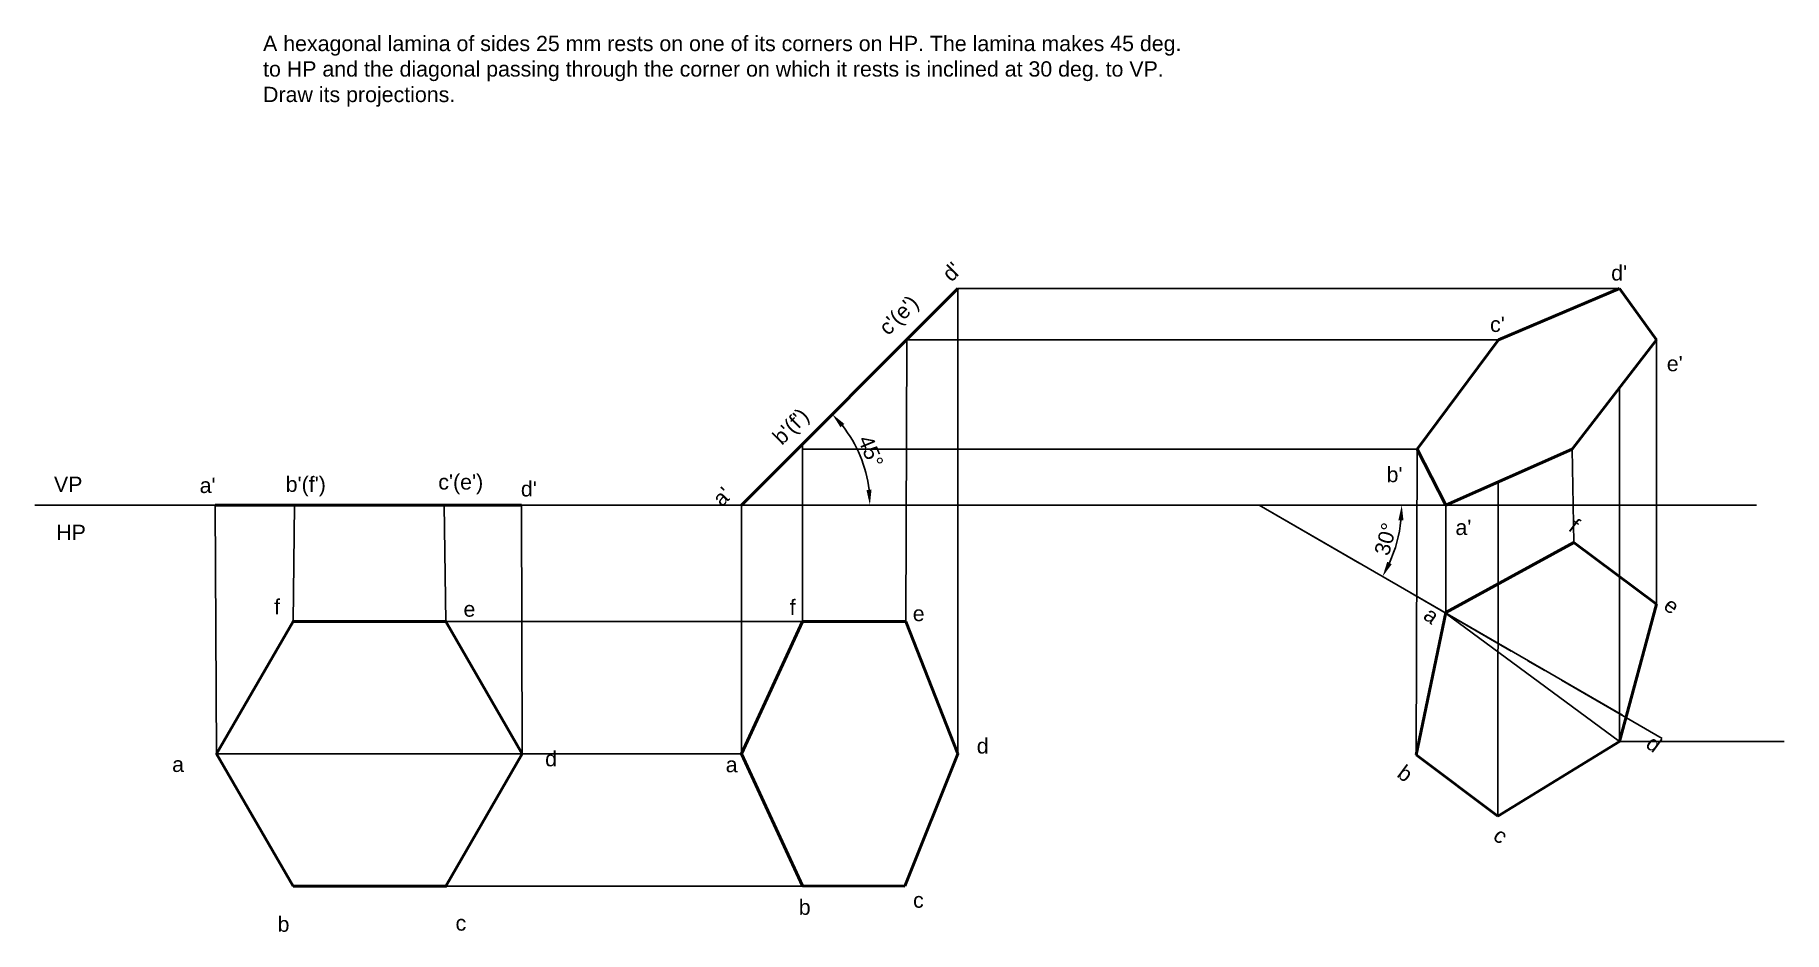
# Paper-space layout 'Layout6' of a CAD drawing. Header units: millimetres. Extents: x -12 to 274, y 44 to 191.
import ezdxf

# ---------------------------------------------------------------- set-up
doc = ezdxf.new("R2010")
doc.units = ezdxf.units.MM
doc.linetypes.add('CENTER2', pattern=[28.575, 19.05, -3.175, 3.175, -3.175])
doc.styles.get("Standard").update_dxf_attribs({"font": 'arial.ttf'})
doc.dimstyles.new('ISO-25', dxfattribs={"dimtxt": 2.5, "dimasz": 2.5, "dimexe": 1.25, "dimexo": 0.625, "dimtad": 1, "dimtxsty": 'Standard', "dimcen": 2.5, "dimadec": 0, "dimazin": 0, "dimtfac": 1, "dimtmove": 0, "dimatfit": 3, "dimfxl": 1, "dimarcsym": 0})

# ---------------------------------------------------------------- blocks, each defined once
blk = doc.blocks.new('*D48')
at = {"color": 0, "lineweight": -2, "transparency": 16777216}
blk.add_arc((103.57, 113.72), 21.03, 6.8167, 38.1833, dxfattribs=at)
at = {"color": 0, "transparency": 16777216}
for points in [[(119.78, 126.44), (120.41, 126.99), (118.43, 128.58)], [(124.86, 116.24), (124.03, 116.19), (124.59, 113.72)]]:
    blk.add_solid(points, dxfattribs=at)
at = {"layer": 'Defpoints', "color": 0, "transparency": 16777216}
for p in [(138.98, 149.12), (123.88, 119.16), (-11.99, 113.72), (103.57, 113.72), (222.42, 113.72)]:
    blk.add_point(p, dxfattribs=at)
at = {"color": 0, "transparency": 16777216, "insert": (124.74, 122.49), "char_height": 2.5, "attachment_point": 5, "rotation": 292.5}
blk.add_mtext('45°', dxfattribs=at)
blk = doc.blocks.new('*D82')
at = {"color": 0, "lineweight": -2, "transparency": 16777216}
blk.add_arc((188.27, 113.72), 23.33, 336.0695, 353.8576, dxfattribs=at)
at = {"color": 0, "transparency": 16777216}
for points in [[(211.05, 111.24), (211.88, 111.2), (211.6, 113.72)], [(209.96, 104.06), (209.22, 104.44), (208.46, 102.02)]]:
    blk.add_solid(points, dxfattribs=at)
at = {"layer": 'Defpoints', "color": 0, "transparency": 16777216}
for p in [(-11.99, 113.72), (188.27, 113.72), (222.42, 113.72), (210.18, 105.72), (255.05, 75.05)]:
    blk.add_point(p, dxfattribs=at)
at = {"color": 0, "transparency": 16777216, "insert": (208.96, 108.16), "char_height": 2.5, "attachment_point": 5, "rotation": 74.9635}
blk.add_mtext('30°', dxfattribs=at)

psp = doc.layouts.new('Layout6')

# ---------------------------------------------------------------- linework, layer by layer
at = {"lineweight": 50}
for p, q in [((103.568, 113.716), (138.976, 149.124)), ((227.401, 140.76), (247.219, 149.124)), ((247.219, 149.124), (253.276, 140.76)), ((214.093, 122.844), (227.401, 140.76)), ((253.276, 140.76), (239.481, 122.844)), ((218.789, 113.716), (214.093, 122.844)), ((218.789, 113.716), (239.481, 122.844)), ((17.499, 113.716), (67.574, 113.716)), ((218.789, 96.153), (239.723, 107.577)), ((239.723, 107.577), (253.276, 97.515)), ((253.276, 97.515), (247.219, 75.047)), ((103.568, 73.049), (113.566, 94.699)), ((113.566, 94.699), (130.447, 94.699)), ((130.447, 94.699), (138.976, 73.049)), ((218.789, 96.153), (213.968, 72.885)), ((227.341, 62.84), (247.219, 75.047)), ((103.568, 73.049), (113.566, 51.492)), ((130.292, 51.398), (138.976, 73.049)), ((213.968, 72.885), (227.341, 62.84)), ((113.566, 51.492), (130.292, 51.398))]:
    psp.add_line(p, q, dxfattribs=at)
for p, q in [((138.976, 149.124), (138.976, 73.049)), ((138.976, 149.124), (247.219, 149.124)), ((130.611, 140.76), (130.447, 94.699)), ((130.611, 140.76), (227.401, 140.76)), ((253.276, 97.515), (253.276, 140.76)), ((247.219, 75.047), (247.219, 132.893)), ((113.566, 123.715), (113.566, 94.699)), ((113.566, 122.844), (214.093, 122.844)), ((213.968, 72.885), (214.093, 122.844)), ((239.723, 107.577), (239.481, 122.844)), ((227.341, 62.84), (227.383, 117.507)), ((-11.987, 113.716), (222.418, 113.716)), ((17.726, 73.049), (17.499, 113.716)), ((30.226, 94.699), (30.481, 113.716)), ((55.226, 94.699), (54.96, 113.716)), ((67.726, 73.049), (67.574, 113.716)), ((103.568, 113.716), (103.568, 73.049)), ((188.266, 113.716), (247.728, 79.385)), ((218.789, 96.153), (218.789, 113.716)), ((222.418, 113.716), (269.643, 113.716)), ((55.226, 94.699), (130.447, 94.699)), ((218.768, 96.054), (247.219, 75.047)), ((247.219, 75.047), (274.13, 75.047)), ((17.726, 73.049), (103.568, 73.049)), ((213.968, 72.885), (213.912, 72.809)), ((30.226, 51.398), (130.292, 51.398)), ((113.566, 51.492), (113.566, 51.398))]:
    psp.add_line(p, q)
at = {"linetype": 'CENTER2'}
psp.add_line((188.266, 113.716), (255.046, 75.047), dxfattribs=at)
at = {"lineweight": 50}
psp.add_lwpolyline([(30.226, 51.398), (55.226, 51.398), (67.726, 73.049), (55.226, 94.699), (30.226, 94.699), (17.726, 73.049)], close=True, dxfattribs=at)

# ---------------------------------------------------------------- texts
at = {"char_height": 2.5, "attachment_point": 1}
for s, insert in [('A hexagonal lamina of sides 25 mm rests on one of its corners on HP. The lamina makes 45 deg. \\Pto HP and the diagonal passing through the corner on which it rests is inclined at 30 deg. to VP. \\PDraw its projections. ', (25.326, 190.439)), ("d'", (245.853, 152.933)), ("c'", (226.039, 144.522)), ("e'", (254.952, 138.103)), ('VP', (-8.886, 118.375)), ("a'", (14.95, 118.187)), ("b'(f')", (29.026, 118.375)), ("c'(e')", (53.989, 118.75)), ("d'", (67.502, 117.625)), ("b'", (209.113, 119.962)), ('HP', (-8.511, 110.499)), ("a'", (220.379, 111.321)), ('f', (27.143, 98.336)), ('f', (111.478, 98.271)), ('d', (142.071, 75.59)), ('a', (10.452, 72.58)), ('d', (71.465, 73.507)), ('a', (101, 72.538)), ('b', (112.955, 49.226)), ('c', (131.659, 50.382)), ('b', (27.699, 46.453)), ('c', (56.814, 46.639))]:
    psp.add_mtext(s, dxfattribs=dict(at, insert=insert))
for s, insert, rotation in [("d'", (136.161, 151.837), 45), ("c'(e')", (125.81, 143.077), 45), ("b'(f')", (108.424, 125.161), 45), ("a'", (98.603, 115.075), 45), ('f', (240.175, 111.69), 323.41079), ('a', (216.423, 97.274), 323.41079), ('d', (252.805, 76.262), 323.41079), ('b', (212.126, 71.429), 323.41079), ('c', (227.833, 61.209), 323.41079)]:
    psp.add_mtext(s, dxfattribs=dict(at, insert=insert, rotation=rotation))
for insert in [(58.112, 97.966), (131.603, 97.24)]:
    psp.add_mtext_dynamic_manual_height_columns('e', width=3.52349, gutter_width=12.5, heights=[0], dxfattribs=dict(at, insert=insert))
at = {"insert": (255.72, 98.866), "char_height": 2.5, "attachment_point": 1, "rotation": 323.41079}
psp.add_mtext_dynamic_manual_height_columns('e', width=3.52349, gutter_width=12.5, heights=[0], dxfattribs=at)

# ---------------------------------------------------------------- dimensions: what is measured, and where the dimension line sits
for base, line2, picture, middle in [((123.877, 119.158), ((103.568, 113.716), (138.976, 149.124)), '*D48', (124.745, 122.488)), ((210.183, 105.718), ((188.266, 113.716), (255.046, 75.047)), '*D82', (208.96, 108.157))]:
    dim = psp.add_angular_dim_2l(base=base, line1=((-11.987, 113.716), (222.418, 113.716)), line2=line2, dimstyle='ISO-25')
    dim.commit()
    dim.dimension.update_dxf_attribs({"geometry": picture, "text_midpoint": middle})

doc.saveas('drawing.dxf')
